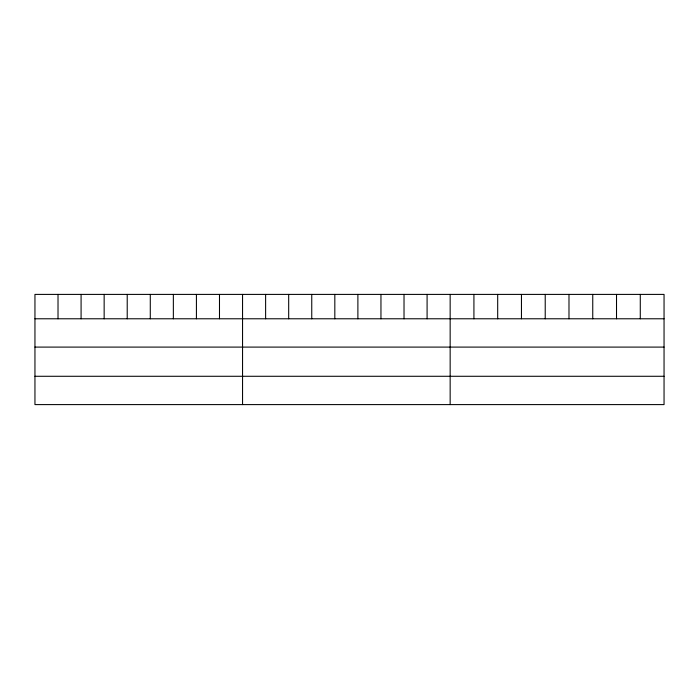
<?xml version="1.0" encoding="UTF-8"?>
<svg xmlns="http://www.w3.org/2000/svg" width="699" height="699" viewBox="0 0 699 699"><rect width="100%" height="100%" fill="white"/><g stroke="black" fill="none" stroke-linecap="round" stroke-linejoin="round"><path stroke-width="1.05" d="M664.05 318.779L664.05 404.599L34.95 404.599L34.95 294.401L664.05 294.401L664.05 318.779L34.95 318.779M34.95 347.097L664.05 347.097M34.95 376.28L664.05 376.28M640.284 294.401L640.284 318.779M616.518 294.401L616.518 318.779M592.752 294.401L592.752 318.779M568.986 294.401L568.986 318.779M545.22 294.401L545.22 318.779M521.454 294.401L521.454 318.779M497.688 294.401L497.688 318.779M473.922 294.401L473.922 318.779M450.156 294.401L450.156 404.599M427.089 294.401L427.089 318.779M404.022 294.401L404.022 318.779M380.955 294.401L380.955 318.779M357.888 294.401L357.888 318.779M334.821 294.401L334.821 318.779M311.754 294.401L311.754 318.779M288.687 294.401L288.687 318.779M265.62 294.401L265.62 318.779M242.553 294.401L242.553 404.599M219.486 294.401L219.486 318.779M196.419 294.401L196.419 318.779M173.352 294.401L173.352 318.779M150.285 294.401L150.285 318.779M127.218 294.401L127.218 318.779M104.151 294.401L104.151 318.779M81.084 294.401L81.084 318.779M58.017 294.401L58.017 318.779"/></g></svg>
